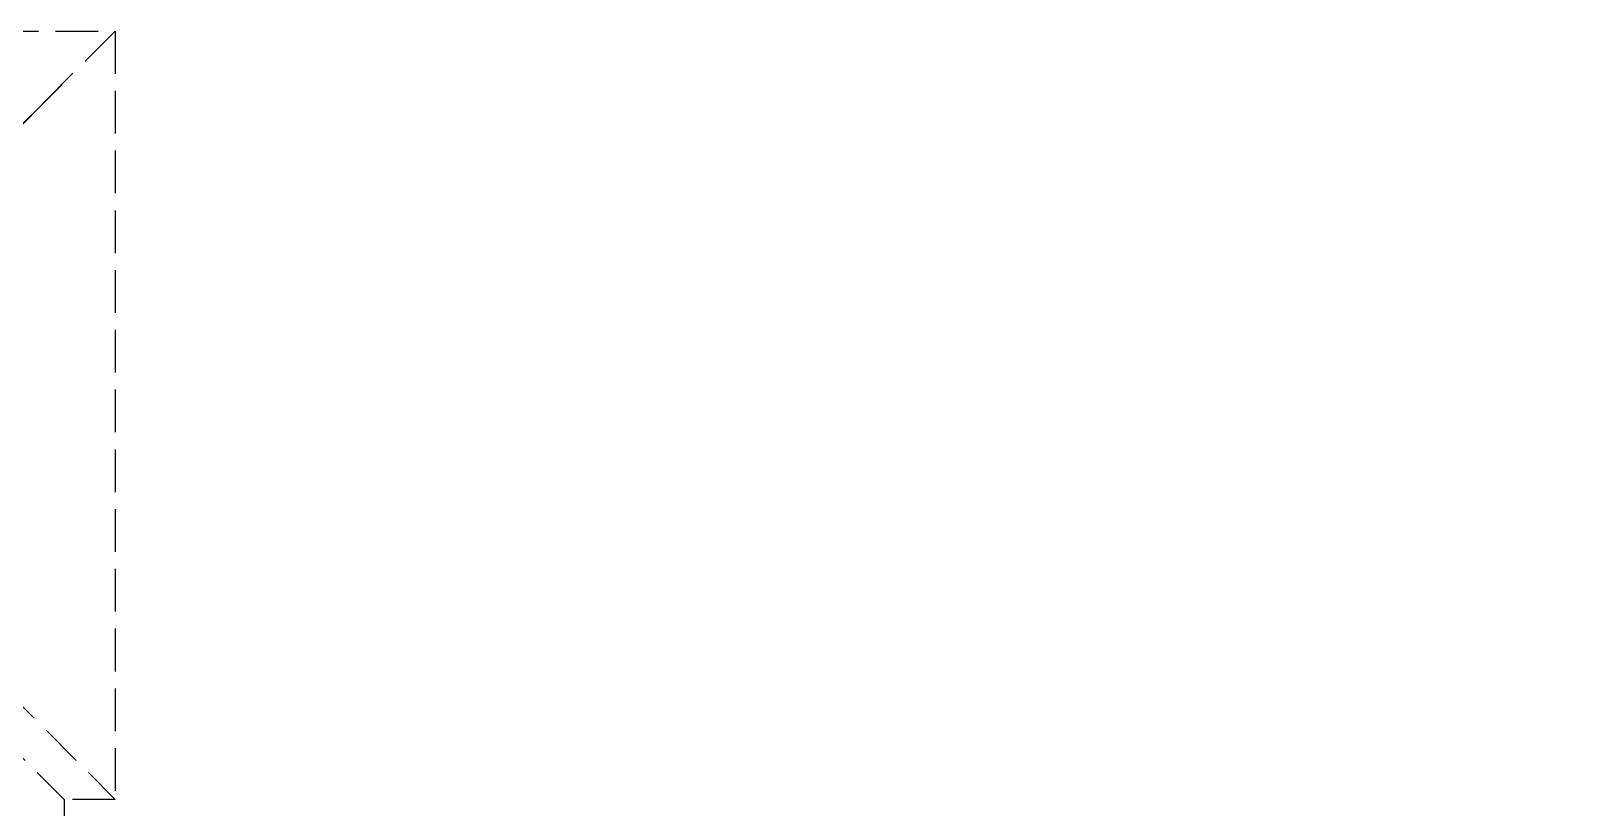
# Model space of a CAD drawing. Extents: x 5031545 to 5313844, y -886381 to -283477.
# Drawn here: x 5175753 to 5184846, y -844231 to -839681 of the extents above; entities that cross this region are included whole.
import ezdxf

# ---------------------------------------------------------------- set-up
doc = ezdxf.new("R2010")
doc.units = 0
doc.header["$LTSCALE"] = 1000
doc.header["$MEASUREMENT"] = 0
doc.linetypes.add('DASH', pattern=[0.35, 0.25, -0.1])
doc.layers.get('0').update_dxf_attribs({"linetype": 'CONTINUOUS'})
doc.layers.add('LWIRE', color=4, linetype='CONTINUOUS')
doc.layers.add('卫生间', color=6, linetype='CONTINUOUS')
doc.styles.get("Standard").update_dxf_attribs({"font": 'gbenor.shx', "bigfont": 'gbcbig.shx'})

# ---------------------------------------------------------------- blocks, each defined once
blk = doc.blocks.new('BFBTCSD')
at = {"layer": '卫生间', "color": 252, "linetype": 'DASH'}
for p, q in [((698116.5806215903, 689157.173302362), (697216.5806215055, 688257.1733023333)), ((696916.5782375045, 685557.1699290576), (697816.5782375892, 684657.169929029)), ((697216.5804174569, 685557.170292816), (698116.5804175417, 684657.1702927874))]:
    blk.add_line(p, q, dxfattribs=at)
blk.add_lwpolyline([(706816.5764145522, 673857.1717473625), (705216.5636133447, 673857.171747351), (705216.5636133533, 672657.1717476447), (684016.5915057282, 672657.1717470805), (684016.5915057282, 673857.1717473298), (681416.5793612655, 673857.1717472282), (681416.5793609418, 683557.1717473555), (683216.5792870072, 683557.1717473478), (683216.5799416204, 684557.1717415778), (689716.5812359976, 684557.1717831371), (689716.5788299534, 689157.1715729473), (698116.5806222568, 689157.1698435326), (698116.5806186114, 684657.1700917176), (697816.5782375892, 684657.169929029), (697816.5782375892, 683557.1718128157), (699116.5757606748, 683557.1718128176), (699116.57576521, 684557.1717789109), (706016.5764158695, 684557.1717868814), (706016.5764158714, 683557.1712656841), (706816.5788106135, 683557.1717473582)], dxfattribs=at)
blk = doc.blocks.new('$TelecSys$00000078')
for p, q in [((1.150000000001455, 1.149999999999636), (0.5499999999992724, 0.5499999999992724)), ((0.1041666666678793, 0.1041666666660603), (0.1041666666678793, 0.1041666666660603)), ((-0.1041666666678793, -0.1041666666660603), (-0.1041666666678793, -0.1041666666660603))]:
    blk.add_line(p, q)
at = {"const_width": 0.1425}
blk.add_lwpolyline([(-0.07125000000087311, 0, 1), (0.07125000000087311, 0, 1)], format="xyb", close=True, dxfattribs=at)
blk.add_solid([(0.6199999999989814, 0.4799999999995634), (0.4799999999995634, 0.6200000000008004), (0.09999999999854481, 0.1000000000003638)])
at = {"width": 0.8, "flags": 9}
blk.add_attdef('A', (0, 0), '', height=2e-05, dxfattribs=at)

msp = doc.modelspace()

# ---------------------------------------------------------------- block references
msp.add_blockref('BFBTCSD', (4478129.520518806, -1528837.974315905))
at = {"layer": 'LWIRE', "color": 6, "xscale": 600, "yscale": 600, "zscale": 600}
msp.add_blockref('$TelecSys$00000078', (5175246.023838369, -840684.2232910991), dxfattribs=at)

doc.saveas('drawing.dxf')
